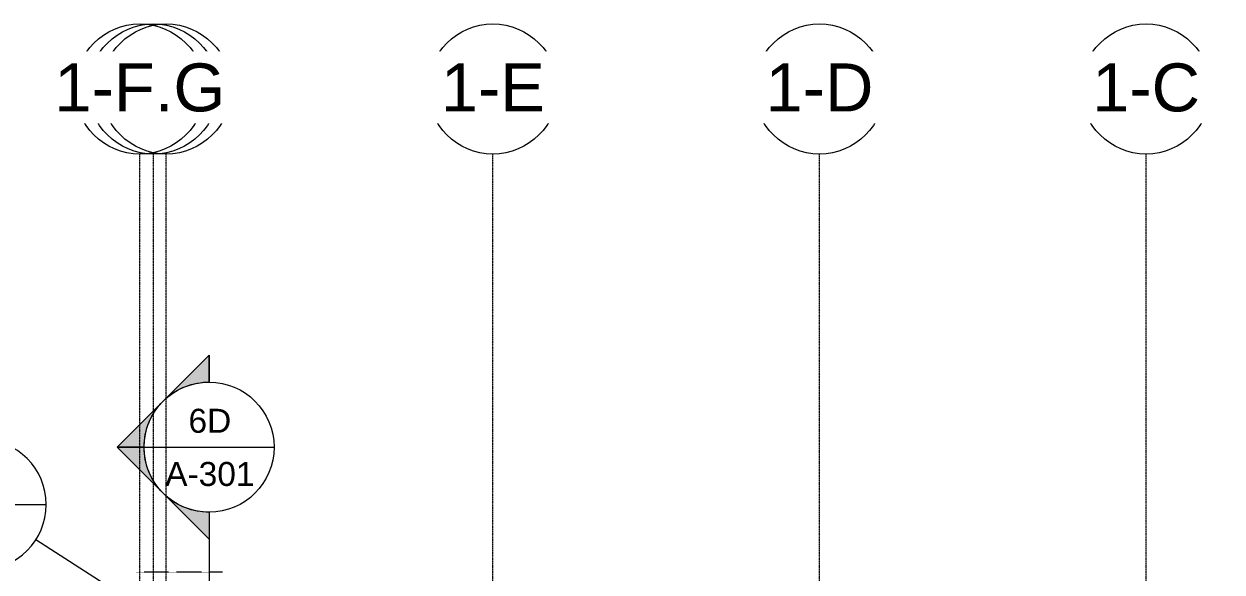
# Model space of a CAD drawing. Header units: inches. Extents: x -23565 to -43, y -324 to 853.
# Drawn here: x -12559 to -11674, y 430 to 835 of the extents above; entities that cross this region are included whole.
import ezdxf

# ---------------------------------------------------------------- set-up
doc = ezdxf.new("R2010")
doc.units = ezdxf.units.IN
doc.header["$MEASUREMENT"] = 0
doc.linetypes.add('Dash Dot 3_16_', pattern=[0.3125, 0.1875, -0.0625, 0, -0.0625])
doc.linetypes.add('Grid Line 1_2_', pattern=[0.875, 0.5, -0.125, 0.125, -0.125])
for name, color, linetype, lineweight in [('A-ANNO-SYMB', 150, 'Continuous', 9), ('G-ANNO-SYMB', 111, 'Continuous', 9), ('S-GRID', 1, 'Continuous', 9), ('S-GRID-IDEN', 1, 'Continuous', 9)]:
    doc.layers.add(name, color=color, linetype=linetype, lineweight=lineweight)
doc.styles.add('Arial_1', font='arial.ttf', dxfattribs={"height": 35.407186})
doc.styles.add('Arial_2', font='arial.ttf', dxfattribs={"height": 17.703593})

# ---------------------------------------------------------------- blocks, each defined once
blk = doc.blocks.new('Grid - Grid Head - Circle-14747-Building Section - North_South looking East _ Lounge')
at = {"layer": 'S-GRID-IDEN'}
blk.add_circle((21143.8, 786.66), 48, dxfattribs=at)
blk = doc.blocks.new('Section - Section Head - Filled-1526-Building Section - North_South looking East _ Lounge')
at = {"layer": 'G-ANNO-SYMB'}
h = blk.add_hatch(color=256, dxfattribs=at)
edge = h.paths.add_edge_path(flags=0)
edge.add_arc((22248.83, 593.16), 48.06, 47.9216, 90)
edge.add_line((22248.83, 641.22), (22248.83, 661.04))
edge.add_line((22248.83, 661.04), (22281.04, 628.83))
h = blk.add_hatch(color=256, dxfattribs=at)
edge = h.paths.add_edge_path(flags=0)
edge.add_line((22282.77, 627.1), (22316.72, 593.16))
edge.add_line((22316.72, 593.16), (22296.83, 593.16))
edge.add_arc((22248.83, 593.16), 48, 360, 405)
h = blk.add_hatch(color=256, dxfattribs=at)
edge = h.paths.add_edge_path(flags=0)
edge.add_arc((22248.83, 593.16), 48, 315, 360)
edge.add_line((22296.83, 593.16), (22316.72, 593.16))
edge.add_line((22316.72, 593.16), (22282.77, 559.22))
h = blk.add_hatch(color=256, dxfattribs=at)
edge = h.paths.add_edge_path(flags=0)
edge.add_line((22281.04, 557.48), (22248.83, 525.27))
edge.add_line((22248.83, 525.27), (22248.83, 545.09))
edge.add_arc((22248.83, 593.16), 48.06, 270, 312.0784)
for p, q in [((22316.72, 593.16), (22248.83, 661.04)), ((22248.83, 641.16), (22248.83, 661.04)), ((22281.04, 628.83), (22248.83, 661.04)), ((22248.83, 661.04), (22248.83, 641.22)), ((22316.72, 593.16), (22282.77, 627.1)), ((22316.72, 593.16), (22248.83, 525.27)), ((22282.77, 559.22), (22316.72, 593.16)), ((22296.83, 593.16), (22316.72, 593.16)), ((22316.72, 593.16), (22296.83, 593.16)), ((22248.83, 525.27), (22281.04, 557.48)), ((22248.83, 545.16), (22248.83, 525.27)), ((22248.83, 545.09), (22248.83, 525.27))]:
    blk.add_line(p, q, dxfattribs=at)
for radius, start, end in [(48, 90, 270), (48.06, 47.9216, 90), (48, 270, 90), (48, 360, 45), (48, 315, 360), (48.06, 270, 312.0784)]:
    blk.add_arc((22248.83, 593.16), radius, start, end, dxfattribs=at)
blk = doc.blocks.new('Section - Callout Head-19020-Building Section - North_South looking East _ Lounge')
at = {"layer": 'A-ANNO-SYMB'}
blk.add_line((22660.58, -105.93), (22756.58, -105.93), dxfattribs=at)
for start, end in [(0, 180), (180, 360)]:
    blk.add_arc((22708.58, -105.93), 48, start, end, dxfattribs=at)

msp = doc.modelspace()

# ---------------------------------------------------------------- linework, layer by layer
at = {"layer": 'A-ANNO-SYMB'}
msp.add_line((-12496.15501, 419.13536), (-12550.07091, 453.89464), dxfattribs=at)
at = {"layer": 'A-ANNO-SYMB', "linetype": 'Dash Dot 3_16_'}
msp.add_line((-12412.24851, 430.13097), (-12475.9836, 430.13097), dxfattribs=at)
at = {"layer": 'G-ANNO-SYMB'}
for p, q in [((-12470.16349, 522.28825), (-12374.16349, 522.28825)), ((-12422.16349, 474.28825), (-12422.16349, -79.66081))]:
    msp.add_line(p, q, dxfattribs=at)
at = {"layer": 'S-GRID', "linetype": 'Grid Line 1_2_'}
for p, q in [((-12473.20635, -273.16081), (-12473.20635, 738.65708)), ((-12463.20635, -273.16081), (-12463.20635, 738.65708)), ((-12453.70635, -273.16081), (-12453.70635, 738.65708)), ((-12212.45635, -273.16081), (-12212.45635, 738.65708)), ((-12212.45635, -273.16081), (-12212.45635, 738.65708)), ((-11971.20635, -273.16081), (-11971.20635, 738.65708)), ((-11971.20635, -273.16081), (-11971.20635, 738.65708)), ((-11729.95635, -273.16081), (-11729.95635, 738.65708)), ((-11729.95635, -273.16081), (-11729.95635, 738.65708))]:
    msp.add_line(p, q, dxfattribs=at)

# ---------------------------------------------------------------- block references
at = {"layer": 'A-ANNO-SYMB'}
msp.add_blockref('Section - Callout Head-19020-Building Section - North_South looking East _ Lounge', (-35298.99301, 585.83826), dxfattribs=at)
at = {"layer": 'G-ANNO-SYMB', "extrusion": (0, 0, -1)}
msp.add_blockref('Section - Section Head - Filled-1526-Building Section - North_South looking East _ Lounge', (-9826.66959, -70.86882), dxfattribs=at)
at = {"layer": 'S-GRID-IDEN'}
for p in [(-33597.50916, 0), (-33356.25916, 0), (-33115.00916, 0), (-32873.75916, 0)]:
    msp.add_blockref('Grid - Grid Head - Circle-14747-Building Section - North_South looking East _ Lounge', p, dxfattribs=at)

# ---------------------------------------------------------------- texts
at = {"layer": 'G-ANNO-SYMB', "char_height": 17.703593, "attachment_point": 2, "line_spacing_factor": 0.938532, "style": 'Arial_2'}
for s, insert, width in [('6D', (-12421.54875, 550.6265), 37.584), ('A-301', (-12421.54875, 511.35401), 78.624)]:
    msp.add_mtext(s, dxfattribs=dict(at, insert=insert, width=width))

# ---------------------------------------------------------------- next in the draw order: texts
at = {"layer": 'S-GRID-IDEN', "char_height": 35.407186, "width": 85.104, "attachment_point": 2, "line_spacing_factor": 0.938532, "style": 'Arial_1', "bg_fill": 3, "box_fill_scale": 1.25, "bg_fill_color": 0, "bg_fill_transparency": 0}
for s, insert in [('3-8', (-12453.71557, 805.53081)), ('3-7', (-12212.46557, 805.53081)), ('3-6', (-11971.21557, 805.53081)), ('3-5', (-11729.96557, 805.53081))]:
    msp.add_mtext(s, dxfattribs=dict(at, insert=insert))

# ---------------------------------------------------------------- next in the draw order: block references
at = {"layer": 'S-GRID-IDEN'}
for p in [(-33607.00916, 0), (-33356.25916, 0), (-33115.00916, 0), (-32873.75916, 0)]:
    msp.add_blockref('Grid - Grid Head - Circle-14747-Building Section - North_South looking East _ Lounge', p, dxfattribs=at)

# ---------------------------------------------------------------- next in the draw order: texts
at = {"layer": 'S-GRID-IDEN', "char_height": 35.407186, "attachment_point": 2, "line_spacing_factor": 0.938532, "style": 'Arial_1', "bg_fill": 3, "box_fill_scale": 1.25, "bg_fill_color": 0, "bg_fill_transparency": 0}
for s, insert, width in [('1-F', (-12463.21557, 805.53081), 88.128), ('1-E', (-12212.46557, 805.53081), 91.584), ('1-D', (-11971.21557, 805.53081), 94.608), ('1-C', (-11729.96557, 805.53081), 94.608)]:
    msp.add_mtext(s, dxfattribs=dict(at, insert=insert, width=width))

# ---------------------------------------------------------------- next in the draw order: block references
at = {"layer": 'S-GRID-IDEN'}
msp.add_blockref('Grid - Grid Head - Circle-14747-Building Section - North_South looking East _ Lounge', (-33617.00916, 0), dxfattribs=at)

# ---------------------------------------------------------------- next in the draw order: texts
at = {"layer": 'S-GRID-IDEN', "insert": (-12473.21557, 805.53081), "char_height": 35.407186, "width": 150.336, "attachment_point": 2, "line_spacing_factor": 0.938532, "style": 'Arial_1', "bg_fill": 3, "box_fill_scale": 1.25, "bg_fill_color": 0, "bg_fill_transparency": 0}
msp.add_mtext('1-F.G', dxfattribs=at)

doc.saveas('drawing.dxf')
